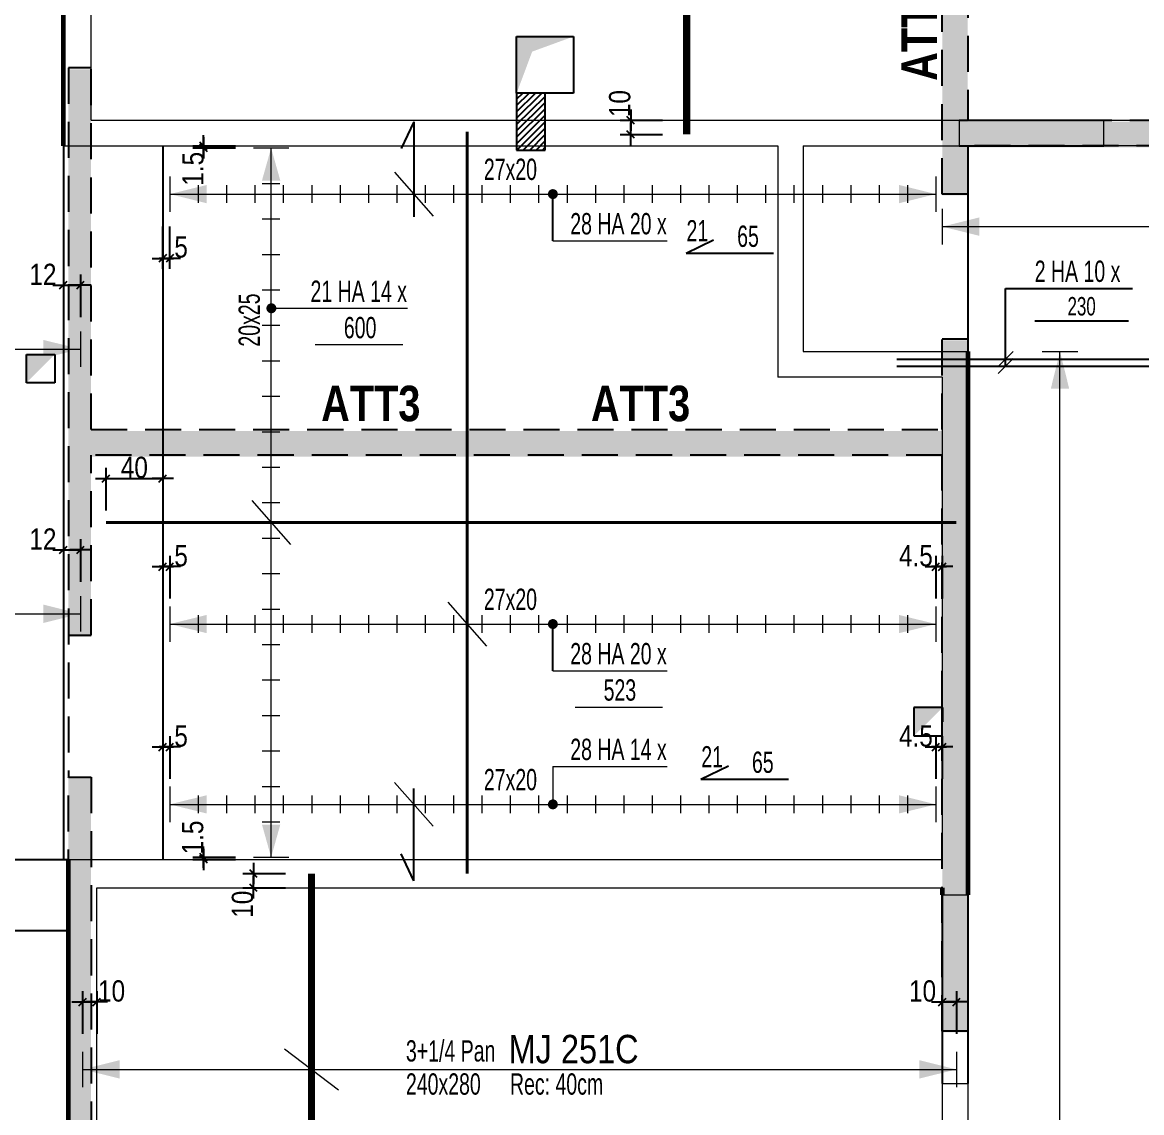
# Model space of a CAD drawing. Header units: millimetres. Extents: x 12045 to 47376, y -21493 to -16931.
# Drawn here: x 16737 to 17526, y -19916 to -19147 of the extents above; entities that cross this region are included whole.
import ezdxf
from ezdxf.enums import TextEntityAlignment as Align

# ---------------------------------------------------------------- set-up
doc = ezdxf.new("R2010")
doc.units = ezdxf.units.MM
doc.linetypes.add('CACHEX2', pattern=[19.05, 12.7, -6.35])
for name, color, linetype in [('01_ARMA_INF', 50, 'Continuous'), ('01_cote_gen', 4, 'Continuous'), ('01_linteaux', 2, 'Continuous'), ('01_murs_sup', 2, 'CACHEX2'), ('01_resv', 32, 'Continuous'), ('01_texte', 230, 'Continuous'), ('AA_COTES', 2, 'Continuous')]:
    doc.layers.add(name, color=color, linetype=linetype)
doc.layers.add('01_murs_coup', color=5, linetype='Continuous', lineweight=60)
doc.styles.add('PATIO', font='ARIALN.TTF')
doc.styles.add('STYLE2', font='ARIALN.TTF')
doc.styles.add('Titre', font='ariblk.ttf')
doc.dimstyles.new('JB50', dxfattribs={"dimscale": 0.1, "dimtxt": 150, "dimasz": 15, "dimexe": 0.1, "dimexo": 0.1, "dimgap": 0.09, "dimtad": 1, "dimdec": 1, "dimdsep": 46, "dimtxsty": 'STYLE2', "dimblk1": 'BOND_G', "dimblk2": 'BOND_D', "dimsah": 1, "dimcen": 1.5, "dimdle": 0.01, "dimse1": 1, "dimse2": 1, "dimclrd": 4, "dimclre": 2, "dimclrt": 6, "dimazin": 2, "dimtfac": 2.333333, "dimtdec": 1, "dimtix": 1, "dimtmove": 2, "dimatfit": 3, "dimldrblk": 'BOND_G', "dimfxl": 1, "dimtolj": 1, "dimtzin": 0, "dimarcsym": 0})

# ---------------------------------------------------------------- blocks, each defined once
blk = doc.blocks.new('BOND_G')
at = {"layer": 'AA_COTES', "color": 0}
for p, q in [((0, -5), (0, 15)), ((5, 0), (-5, 0)), ((1.77, 1.77), (-1.77, -1.77))]:
    blk.add_line(p, q, dxfattribs=at)
blk = doc.blocks.new('BOND_D')
at = {"layer": 'AA_COTES', "color": 0}
for p, q in [((5, 0), (-5, 0)), ((-1.77, -1.77), (1.77, 1.77)), ((0, 5), (0, -15))]:
    blk.add_line(p, q, dxfattribs=at)
blk = doc.blocks.new('*D2559')
at = {"layer": '01_cote_gen', "color": 4, "lineweight": -2, "ltscale": 0.1, "transparency": 16777216}
blk.add_line((16837.13, -19531.06), (16839.13, -19531.06), dxfattribs=at)
at = {"layer": 'Defpoints', "color": 0, "ltscale": 0.1, "transparency": 16777216}
for p in [(16840.63, -19531.06), (16840.63, -19559.06), (16835.63, -19737.45)]:
    blk.add_point(p, dxfattribs=at)
at = {"layer": '01_cote_gen', "color": 4, "lineweight": -2, "ltscale": 0.1, "transparency": 16777216, "xscale": 1.5, "yscale": 1.5, "zscale": 1.5, "rotation": 180}
blk.add_blockref('BOND_G', (16835.63, -19531.06), dxfattribs=at)
at = {"layer": '01_cote_gen', "color": 4, "lineweight": -2, "ltscale": 0.1, "transparency": 16777216, "xscale": 1.5, "yscale": 1.5, "zscale": 1.5}
blk.add_blockref('BOND_D', (16840.63, -19531.06), dxfattribs=at)
at = {"layer": '01_cote_gen', "color": 6, "ltscale": 0.1, "transparency": 16777216, "insert": (16848.58, -19523.42), "char_height": 15, "attachment_point": 5, "style": 'STYLE2'}
blk.add_mtext('\\A1;5', dxfattribs=at)
blk = doc.blocks.new('*D2560')
at = {"layer": '01_cote_gen', "color": 4, "lineweight": -2, "ltscale": 0.1, "transparency": 16777216}
blk.add_line((17382.1, -19531.06), (17383.65, -19531.06), dxfattribs=at)
at = {"layer": 'Defpoints', "color": 0, "ltscale": 0.1, "transparency": 16777216}
for p in [(17385.15, -19531.06), (17385.15, -19559.06), (17380.6, -19571.54)]:
    blk.add_point(p, dxfattribs=at)
at = {"layer": '01_cote_gen', "color": 4, "lineweight": -2, "ltscale": 0.1, "transparency": 16777216, "xscale": 1.5, "yscale": 1.5, "zscale": 1.5, "rotation": 180}
blk.add_blockref('BOND_G', (17380.6, -19531.06), dxfattribs=at)
at = {"layer": '01_cote_gen', "color": 4, "lineweight": -2, "ltscale": 0.1, "transparency": 16777216, "xscale": 1.5, "yscale": 1.5, "zscale": 1.5}
blk.add_blockref('BOND_D', (17385.15, -19531.06), dxfattribs=at)
at = {"layer": '01_cote_gen', "color": 6, "ltscale": 0.1, "transparency": 16777216, "insert": (17366.57, -19523.42), "char_height": 15, "attachment_point": 5, "style": 'STYLE2'}
blk.add_mtext('\\A1;4.5', dxfattribs=at)
blk = doc.blocks.new('*D2562')
at = {"layer": '01_cote_gen', "color": 4, "lineweight": -2, "ltscale": 0.1, "transparency": 16777216}
blk.add_line((16837.13, -19658.15), (16839.13, -19658.15), dxfattribs=at)
at = {"layer": 'Defpoints', "color": 0, "ltscale": 0.1, "transparency": 16777216}
for p in [(16840.63, -19658.15), (16840.63, -19686.16), (16835.63, -19737.45)]:
    blk.add_point(p, dxfattribs=at)
at = {"layer": '01_cote_gen', "color": 4, "lineweight": -2, "ltscale": 0.1, "transparency": 16777216, "xscale": 1.5, "yscale": 1.5, "zscale": 1.5, "rotation": 180}
blk.add_blockref('BOND_G', (16835.63, -19658.15), dxfattribs=at)
at = {"layer": '01_cote_gen', "color": 4, "lineweight": -2, "ltscale": 0.1, "transparency": 16777216, "xscale": 1.5, "yscale": 1.5, "zscale": 1.5}
blk.add_blockref('BOND_D', (16840.63, -19658.15), dxfattribs=at)
at = {"layer": '01_cote_gen', "color": 6, "ltscale": 0.1, "transparency": 16777216, "insert": (16848.58, -19650.52), "char_height": 15, "attachment_point": 5, "style": 'STYLE2'}
blk.add_mtext('\\A1;5', dxfattribs=at)
blk = doc.blocks.new('*D2561')
at = {"layer": '01_cote_gen', "color": 4, "lineweight": -2, "ltscale": 0.1, "transparency": 16777216}
blk.add_line((17382.1, -19658.15), (17383.65, -19658.15), dxfattribs=at)
at = {"layer": 'Defpoints', "color": 0, "ltscale": 0.1, "transparency": 16777216}
for p in [(17385.15, -19658.15), (17385.15, -19686.16), (17380.6, -19698.64)]:
    blk.add_point(p, dxfattribs=at)
at = {"layer": '01_cote_gen', "color": 4, "lineweight": -2, "ltscale": 0.1, "transparency": 16777216, "xscale": 1.5, "yscale": 1.5, "zscale": 1.5, "rotation": 180}
blk.add_blockref('BOND_G', (17380.6, -19658.15), dxfattribs=at)
at = {"layer": '01_cote_gen', "color": 4, "lineweight": -2, "ltscale": 0.1, "transparency": 16777216, "xscale": 1.5, "yscale": 1.5, "zscale": 1.5}
blk.add_blockref('BOND_D', (17385.15, -19658.15), dxfattribs=at)
at = {"layer": '01_cote_gen', "color": 6, "ltscale": 0.1, "transparency": 16777216, "insert": (17366.57, -19650.52), "char_height": 15, "attachment_point": 5, "style": 'STYLE2'}
blk.add_mtext('\\A1;4.5', dxfattribs=at)
blk = doc.blocks.new('*D2563')
at = {"layer": '01_cote_gen', "color": 4, "lineweight": -2, "ltscale": 0.1, "transparency": 16777216}
blk.add_line((16839.13, -19313.76), (16837.13, -19313.76), dxfattribs=at)
at = {"layer": 'Defpoints', "color": 0, "ltscale": 0.1, "transparency": 16777216}
for p in [(16835.63, -19256), (16840.63, -19280.96), (16835.63, -19313.76)]:
    blk.add_point(p, dxfattribs=at)
at = {"layer": '01_cote_gen', "color": 4, "lineweight": -2, "ltscale": 0.1, "transparency": 16777216, "xscale": 1.5, "yscale": 1.5, "zscale": 1.5, "rotation": 180}
blk.add_blockref('BOND_D', (16835.63, -19313.76), dxfattribs=at)
at = {"layer": '01_cote_gen', "color": 4, "lineweight": -2, "ltscale": 0.1, "transparency": 16777216, "xscale": 1.5, "yscale": 1.5, "zscale": 1.5}
blk.add_blockref('BOND_G', (16840.63, -19313.76), dxfattribs=at)
at = {"layer": '01_cote_gen', "color": 6, "ltscale": 0.1, "transparency": 16777216, "insert": (16848.58, -19305.82), "char_height": 15, "attachment_point": 5, "style": 'STYLE2'}
blk.add_mtext('\\A1;5', dxfattribs=at)
blk = doc.blocks.new('*D2564')
at = {"layer": '01_cote_gen', "color": 4, "lineweight": -2, "ltscale": 0.1, "transparency": 16777216}
blk.add_line((16797.13, -19468.9), (16834.13, -19468.9), dxfattribs=at)
at = {"layer": 'Defpoints', "color": 0, "ltscale": 0.1, "transparency": 16777216}
for p in [(16835.63, -19468.9), (16795.63, -19499.97), (16835.63, -19499.97)]:
    blk.add_point(p, dxfattribs=at)
at = {"layer": '01_cote_gen', "color": 4, "lineweight": -2, "ltscale": 0.1, "transparency": 16777216, "xscale": 1.5, "yscale": 1.5, "zscale": 1.5, "rotation": 180}
blk.add_blockref('BOND_G', (16795.63, -19468.9), dxfattribs=at)
at = {"layer": '01_cote_gen', "color": 4, "lineweight": -2, "ltscale": 0.1, "transparency": 16777216, "xscale": 1.5, "yscale": 1.5, "zscale": 1.5}
blk.add_blockref('BOND_D', (16835.63, -19468.9), dxfattribs=at)
at = {"layer": '01_cote_gen', "color": 6, "ltscale": 0.1, "transparency": 16777216, "insert": (16815.63, -19461.23), "char_height": 15, "attachment_point": 5, "style": 'STYLE2'}
blk.add_mtext('\\A1;40', dxfattribs=at)
blk = doc.blocks.new('*D2565')
at = {"layer": '01_cote_gen', "color": 4, "lineweight": -2, "ltscale": 0.1, "transparency": 16777216}
for p, q in [((16864.47, -19232.95), (16864.47, -19231.45)), ((16864.47, -19234.45), (16864.47, -19235.94)), ((16864.47, -19237.44), (16864.47, -19238.94))]:
    blk.add_line(p, q, dxfattribs=at)
at = {"layer": 'Defpoints', "color": 0, "ltscale": 0.1, "transparency": 16777216}
for p in [(16899.57, -19234.45), (16864.47, -19235.94), (16899.57, -19235.94)]:
    blk.add_point(p, dxfattribs=at)
at = {"layer": '01_cote_gen', "color": 4, "lineweight": -2, "ltscale": 0.1, "transparency": 16777216, "xscale": 1.5, "yscale": 1.5, "zscale": 1.5}
for name, p, rotation in [('BOND_G', (16864.47, -19234.45), 270), ('BOND_D', (16864.47, -19235.94), 90)]:
    blk.add_blockref(name, p, dxfattribs=dict(at, rotation=rotation))
at = {"layer": '01_cote_gen', "color": 6, "ltscale": 0.1, "transparency": 16777216, "insert": (16856.97, -19250.66), "char_height": 15, "attachment_point": 5, "rotation": 90, "style": 'STYLE2'}
blk.add_mtext('\\A1;1.5', dxfattribs=at)
blk = doc.blocks.new('*D2566')
at = {"layer": '01_cote_gen', "color": 4, "lineweight": -2, "ltscale": 0.1, "transparency": 16777216}
for p, q in [((16864.47, -19734.44), (16864.47, -19732.94)), ((16864.47, -19735.94), (16864.47, -19737.45)), ((16864.47, -19738.95), (16864.47, -19740.45))]:
    blk.add_line(p, q, dxfattribs=at)
at = {"layer": 'Defpoints', "color": 0, "ltscale": 0.1, "transparency": 16777216}
for p in [(16864.47, -19737.45), (16899.57, -19735.94), (16899.57, -19737.45)]:
    blk.add_point(p, dxfattribs=at)
at = {"layer": '01_cote_gen', "color": 4, "lineweight": -2, "ltscale": 0.1, "transparency": 16777216, "xscale": 1.5, "yscale": 1.5, "zscale": 1.5}
for name, p, rotation in [('BOND_G', (16864.47, -19735.94), 270), ('BOND_D', (16864.47, -19737.45), 90)]:
    blk.add_blockref(name, p, dxfattribs=dict(at, rotation=rotation))
at = {"layer": '01_cote_gen', "color": 6, "ltscale": 0.1, "transparency": 16777216, "insert": (16856.8, -19722), "char_height": 15, "attachment_point": 5, "rotation": 90, "style": 'STYLE2'}
blk.add_mtext('\\A1;1.5', dxfattribs=at)
blk = doc.blocks.new('*D2573')
at = {"layer": '01_cote_gen', "color": 4, "lineweight": -2, "ltscale": 0.1, "transparency": 16777216}
blk.add_line((16780.63, -19837.92), (16787.63, -19837.92), dxfattribs=at)
at = {"layer": 'Defpoints', "color": 0, "ltscale": 0.1, "transparency": 16777216}
for p in [(16789.13, -19837.92), (16779.13, -19872.97), (16789.13, -19872.97)]:
    blk.add_point(p, dxfattribs=at)
at = {"layer": '01_cote_gen', "color": 4, "lineweight": -2, "ltscale": 0.1, "transparency": 16777216, "xscale": 1.5, "yscale": 1.5, "zscale": 1.5, "rotation": 180}
blk.add_blockref('BOND_G', (16779.13, -19837.92), dxfattribs=at)
at = {"layer": '01_cote_gen', "color": 4, "lineweight": -2, "ltscale": 0.1, "transparency": 16777216, "xscale": 1.5, "yscale": 1.5, "zscale": 1.5}
blk.add_blockref('BOND_D', (16789.13, -19837.92), dxfattribs=at)
at = {"layer": '01_cote_gen', "color": 6, "ltscale": 0.1, "transparency": 16777216, "insert": (16799.57, -19830.25), "char_height": 15, "attachment_point": 5, "style": 'STYLE2'}
blk.add_mtext('\\A1;10', dxfattribs=at)
blk = doc.blocks.new('*D2574')
at = {"layer": '01_cote_gen', "color": 4, "lineweight": -2, "ltscale": 0.1, "transparency": 16777216}
blk.add_line((17386.65, -19837.92), (17393.65, -19837.92), dxfattribs=at)
at = {"layer": 'Defpoints', "color": 0, "ltscale": 0.1, "transparency": 16777216}
for p in [(17395.15, -19837.92), (17395.15, -19872.97), (17385.15, -19882.97)]:
    blk.add_point(p, dxfattribs=at)
at = {"layer": '01_cote_gen', "color": 4, "lineweight": -2, "ltscale": 0.1, "transparency": 16777216, "xscale": 1.5, "yscale": 1.5, "zscale": 1.5, "rotation": 180}
blk.add_blockref('BOND_G', (17385.15, -19837.92), dxfattribs=at)
at = {"layer": '01_cote_gen', "color": 4, "lineweight": -2, "ltscale": 0.1, "transparency": 16777216, "xscale": 1.5, "yscale": 1.5, "zscale": 1.5}
blk.add_blockref('BOND_D', (17395.15, -19837.92), dxfattribs=at)
at = {"layer": '01_cote_gen', "color": 6, "ltscale": 0.1, "transparency": 16777216, "insert": (17371.27, -19830.25), "char_height": 15, "attachment_point": 5, "style": 'STYLE2'}
blk.add_mtext('\\A1;10', dxfattribs=at)
blk = doc.blocks.new('*D2575')
at = {"layer": '01_cote_gen', "color": 4, "lineweight": -2, "ltscale": 0.1, "transparency": 16777216}
blk.add_line((16899.58, -19755.95), (16899.58, -19748.95), dxfattribs=at)
at = {"layer": 'Defpoints', "color": 0, "ltscale": 0.1, "transparency": 16777216}
for p in [(16899.58, -19747.45), (16940.54, -19747.45), (16940.54, -19757.45)]:
    blk.add_point(p, dxfattribs=at)
at = {"layer": '01_cote_gen', "color": 4, "lineweight": -2, "ltscale": 0.1, "transparency": 16777216, "xscale": 1.5, "yscale": 1.5, "zscale": 1.5}
for name, p, rotation in [('BOND_D', (16899.58, -19747.45), 90), ('BOND_G', (16899.58, -19757.45), 270)]:
    blk.add_blockref(name, p, dxfattribs=dict(at, rotation=rotation))
at = {"layer": '01_cote_gen', "color": 6, "ltscale": 0.1, "transparency": 16777216, "insert": (16891.91, -19769.04), "char_height": 15, "attachment_point": 5, "rotation": 90, "style": 'STYLE2'}
blk.add_mtext('\\A1;10', dxfattribs=at)
blk = doc.blocks.new('*D2583')
at = {"layer": '01_cote_gen', "color": 4, "lineweight": -2, "ltscale": 0.1, "transparency": 16777216}
blk.add_line((17165.53, -19224.93), (17165.53, -19217.93), dxfattribs=at)
at = {"layer": 'Defpoints', "color": 0, "ltscale": 0.1, "transparency": 16777216}
for p in [(17165.53, -19216.43), (17204.99, -19216.43), (17204.99, -19226.43)]:
    blk.add_point(p, dxfattribs=at)
at = {"layer": '01_cote_gen', "color": 4, "lineweight": -2, "ltscale": 0.1, "transparency": 16777216, "xscale": 1.5, "yscale": 1.5, "zscale": 1.5}
for name, p, rotation in [('BOND_D', (17165.53, -19216.43), 90), ('BOND_G', (17165.53, -19226.43), 270)]:
    blk.add_blockref(name, p, dxfattribs=dict(at, rotation=rotation))
at = {"layer": '01_cote_gen', "color": 6, "ltscale": 0.1, "transparency": 16777216, "insert": (17157.86, -19204.7), "char_height": 15, "attachment_point": 5, "rotation": 90, "style": 'STYLE2'}
blk.add_mtext('\\A1;10', dxfattribs=at)
blk = doc.blocks.new('*D2599')
at = {"layer": '01_cote_gen', "color": 4, "lineweight": -2, "ltscale": 0.1, "transparency": 16777216}
blk.add_line((16767.13, -19332.61), (16776.13, -19332.61), dxfattribs=at)
at = {"layer": 'Defpoints', "color": 0, "ltscale": 0.1, "transparency": 16777216}
for p in [(16777.63, -19332.61), (16777.63, -19365.25), (16765.63, -19374.76)]:
    blk.add_point(p, dxfattribs=at)
at = {"layer": '01_cote_gen', "color": 4, "lineweight": -2, "ltscale": 0.1, "transparency": 16777216, "xscale": 1.5, "yscale": 1.5, "zscale": 1.5, "rotation": 180}
blk.add_blockref('BOND_G', (16765.63, -19332.61), dxfattribs=at)
at = {"layer": '01_cote_gen', "color": 4, "lineweight": -2, "ltscale": 0.1, "transparency": 16777216, "xscale": 1.5, "yscale": 1.5, "zscale": 1.5}
blk.add_blockref('BOND_D', (16777.63, -19332.61), dxfattribs=at)
at = {"layer": '01_cote_gen', "color": 6, "ltscale": 0.1, "transparency": 16777216, "insert": (16751.16, -19325.07), "char_height": 15, "attachment_point": 5, "style": 'STYLE2'}
blk.add_mtext('\\A1;12', dxfattribs=at)
blk = doc.blocks.new('*D2600')
at = {"layer": '01_cote_gen', "color": 4, "lineweight": -2, "ltscale": 0.1, "transparency": 16777216}
blk.add_line((16767.13, -19519.18), (16776.13, -19519.18), dxfattribs=at)
at = {"layer": 'Defpoints', "color": 0, "ltscale": 0.1, "transparency": 16777216}
for p in [(16777.63, -19519.18), (16777.63, -19551.82), (16765.63, -19561.33)]:
    blk.add_point(p, dxfattribs=at)
at = {"layer": '01_cote_gen', "color": 4, "lineweight": -2, "ltscale": 0.1, "transparency": 16777216, "xscale": 1.5, "yscale": 1.5, "zscale": 1.5, "rotation": 180}
blk.add_blockref('BOND_G', (16765.63, -19519.18), dxfattribs=at)
at = {"layer": '01_cote_gen', "color": 4, "lineweight": -2, "ltscale": 0.1, "transparency": 16777216, "xscale": 1.5, "yscale": 1.5, "zscale": 1.5}
blk.add_blockref('BOND_D', (16777.63, -19519.18), dxfattribs=at)
at = {"layer": '01_cote_gen', "color": 6, "ltscale": 0.1, "transparency": 16777216, "insert": (16751.16, -19511.64), "char_height": 15, "attachment_point": 5, "style": 'STYLE2'}
blk.add_mtext('\\A1;12', dxfattribs=at)

msp = doc.modelspace()

# ---------------------------------------------------------------- hatches: boundary and pattern name
at = {"layer": '01_murs_sup'}
h = msp.add_hatch(dxfattribs=at)
h.set_pattern_fill('DASH', color=256, scale=2.5, angle=135)
h.set_pattern_definition([(135, (-686.1325, 3997.231), (-11.2253202, 9e-16), [7.9375, -7.9375])])
h.paths.add_polyline_path([(17882.15, -18608.44), (17682.15, -18608.44), (17682.15, -18624.44), (17882.15, -18624.44)])
h.paths.add_polyline_path([(17797.15, -19398.43), (17812.15, -19398.43), (17812.15, -19380.43), (17714.15, -19380.43), (17714.15, -19398.43), (17777.15, -19398.43), (17777.15, -19561.43), (17552.15, -19561.43), (17552.15, -19398.43), (17612.15, -19398.43), (17612.15, -19380.43), (17532.15, -19380.43), (17532.15, -19801.42), (17758.11, -19801.42), (17758.11, -19966.42), (17533.15, -19966.42), (17533.15, -20150.42), (17551.15, -20150.42), (17551.15, -19986.42), (17778.11, -19986.42), (17778.11, -19758.43), (18137.15, -19758.43), (18137.15, -20031.44), (18153.15, -20031.44), (18153.15, -19380.43), (17914.15, -19380.43), (17914.15, -19398.43), (18137.15, -19398.43), (18137.15, -19738.43), (17797.15, -19738.43)])
h.paths.add_polyline_path([(17777.15, -19581.43), (17777.15, -19671.43), (17552.15, -19671.43), (17552.15, -19581.43)], flags=16)
h.paths.add_polyline_path([(17777.15, -19691.43), (17777.15, -19738.43), (17758.11, -19738.43), (17758.11, -19781.42), (17552.15, -19781.42), (17552.15, -19691.43)], flags=16)
h.paths.add_polyline_path([(17551.15, -20252.42), (17533.15, -20252.42), (17533.15, -20452.45), (17528.15, -20452.45), (17528.15, -20470.45), (17533.15, -20470.45), (17533.15, -20861.43), (17302.15, -20861.43), (17302.15, -20879.43), (17533.15, -20879.43), (17533.15, -21037.44), (17773.15, -21037.44), (17773.15, -21301.44), (17148.15, -21301.44), (17148.15, -21021.44), (17110.15, -21021.44), (17110.15, -21037.44), (17132.15, -21037.44), (17132.15, -21301.44), (17071.15, -21301.44), (17071.15, -21317.44), (17851.15, -21317.44), (17851.15, -21301.44), (17789.15, -21301.44), (17789.15, -21037.44), (17807.15, -21037.44), (17807.15, -21021.44), (17551.15, -21021.44)])
h.paths.add_polyline_path([(18153.15, -20131.44), (18137.15, -20131.44), (18137.15, -20375.44), (18153.15, -20375.44)])
h.paths.add_polyline_path([(18153.15, -20475.44), (18137.15, -20475.44), (18137.15, -20675.44), (18153.15, -20675.44)])
h.paths.add_polyline_path([(18153.15, -20775.44), (18137.15, -20775.44), (18137.15, -21021.44), (18107.15, -21021.44), (18107.15, -21037.44), (18153.15, -21037.44)])
h.paths.add_polyline_path([(17426.15, -20452.45), (17403.15, -20452.45), (17403.15, -19961.44), (17385.15, -19961.44), (17385.18, -20247.45), (16785.18, -20247.45), (16785.15, -20185.44), (16769.15, -20185.44), (16769.15, -20575.47), (16785.15, -20575.47), (16785.18, -20265.45), (17385.18, -20265.45), (17385.15, -20470.45), (17426.15, -20470.45)])
h.paths.add_polyline_path([(16785.15, -19680.44), (16769.15, -19680.44), (16769.15, -19985.44), (16785.15, -19985.44)])
h.paths.add_polyline_path([(17403.15, -19371.45), (17385.15, -19371.45), (17385.15, -19435.44), (16785.15, -19435.44), (16785.15, -19180.44), (16769.15, -19180.44), (16769.15, -19580.44), (16785.15, -19580.44), (16785.15, -19453.44), (17385.15, -19453.44), (17385.15, -19859.44), (17403.15, -19859.44)])
h.paths.add_polyline_path([(16785.15, -18980.44), (16769.15, -18980.44), (16769.15, -19080.44), (16785.15, -19080.44)])
h.paths.add_polyline_path([(16785.15, -18624.44), (16882.15, -18624.44), (16882.15, -18608.44), (16769.15, -18608.44), (16769.15, -18880.44), (16785.15, -18880.44)])
h.paths.add_polyline_path([(17182.15, -18608.44), (17082.15, -18608.44), (17082.15, -18624.44), (17182.15, -18624.44)])
h.paths.add_polyline_path([(16785.15, -20576.44), (16769.15, -20576.44), (16769.15, -20781.44), (16785.15, -20781.44)])
h.paths.add_polyline_path([(16785.13, -20780.47), (16785.13, -20880.47), (16769.15, -20880.47), (16769.15, -21037.44), (16810.15, -21037.44), (16810.15, -21021.44), (16785.15, -21021.44), (16785.15, -20780.47)])
h.paths.add_polyline_path([(17403.15, -18503.64), (17385.15, -18503.64), (17385.15, -18608.44), (17282.15, -18608.44), (17282.15, -18624.44), (17385.15, -18624.44), (17385.15, -19269.45), (17403.15, -19269.45), (17403.15, -19235.45), (17776.15, -19235.45), (17776.15, -19217.42), (17403.15, -19217.45), (17403.15, -18624.44), (17482.15, -18624.44), (17482.15, -18608.44), (17403.15, -18608.44)])
h.paths.add_polyline_path([(18153.15, -18453.64), (18153.15, -18453.64), (18153.15, -18408.42), (18153.15, -18408.42)])
h.paths.add_polyline_path([(18137.15, -18485.5), (18137.15, -18494.57), (18137.15, -18453.64), (18137.15, -18480.65), (18137.15, -18503.64), (18137.15, -18485.5), (18137.15, -18608.44), (17982.15, -18608.44), (17982.15, -18624.44), (18137.15, -18624.44), (18137.15, -19217.44), (17878.15, -19217.44), (17878.15, -19235.44), (18153.15, -19235.43), (18153.15, -18503.64), (18137.15, -18503.64)])
h = msp.add_hatch(dxfattribs=at)
h.set_pattern_fill('DASH', color=256, scale=2.5, angle=135)
h.set_pattern_definition([(135, (-686.1325, 3997.231), (-11.2253202, 9e-16), [7.9375, -7.9375])])
h.paths.add_polyline_path([(17882.15, -18608.44), (17682.15, -18608.44), (17682.15, -18624.44), (17882.15, -18624.44)])
h.paths.add_polyline_path([(17797.15, -19398.43), (17812.15, -19398.43), (17812.15, -19380.43), (17714.15, -19380.43), (17714.15, -19398.43), (17777.15, -19398.43), (17777.15, -19561.43), (17552.15, -19561.43), (17552.15, -19398.43), (17612.15, -19398.43), (17612.15, -19380.43), (17532.15, -19380.43), (17532.15, -19801.42), (17758.11, -19801.42), (17758.11, -19966.42), (17533.15, -19966.42), (17533.15, -20150.42), (17551.15, -20150.42), (17551.15, -19986.42), (17778.11, -19986.42), (17778.11, -19758.43), (18137.15, -19758.43), (18137.15, -20031.44), (18153.15, -20031.44), (18153.15, -19380.43), (17914.15, -19380.43), (17914.15, -19398.43), (18137.15, -19398.43), (18137.15, -19738.43), (17797.15, -19738.43)])
h.paths.add_polyline_path([(17777.15, -19581.43), (17777.15, -19671.43), (17552.15, -19671.43), (17552.15, -19581.43)], flags=16)
h.paths.add_polyline_path([(17777.15, -19691.43), (17777.15, -19738.43), (17758.11, -19738.43), (17758.11, -19781.42), (17552.15, -19781.42), (17552.15, -19691.43)], flags=16)
h.paths.add_polyline_path([(17551.15, -20252.42), (17533.15, -20252.42), (17533.15, -20452.45), (17528.15, -20452.45), (17528.15, -20470.45), (17533.15, -20470.45), (17533.15, -20861.43), (17302.15, -20861.43), (17302.15, -20879.43), (17533.15, -20879.43), (17533.15, -21037.44), (17773.15, -21037.44), (17773.15, -21301.44), (17148.15, -21301.44), (17148.15, -21021.44), (17110.15, -21021.44), (17110.15, -21037.44), (17132.15, -21037.44), (17132.15, -21301.44), (17071.15, -21301.44), (17071.15, -21317.44), (17851.15, -21317.44), (17851.15, -21301.44), (17789.15, -21301.44), (17789.15, -21037.44), (17807.15, -21037.44), (17807.15, -21021.44), (17551.15, -21021.44)])
h.paths.add_polyline_path([(18153.15, -20131.44), (18137.15, -20131.44), (18137.15, -20375.44), (18153.15, -20375.44)])
h.paths.add_polyline_path([(18153.15, -20475.44), (18137.15, -20475.44), (18137.15, -20675.44), (18153.15, -20675.44)])
h.paths.add_polyline_path([(18153.15, -20775.44), (18137.15, -20775.44), (18137.15, -21021.44), (18107.15, -21021.44), (18107.15, -21037.44), (18153.15, -21037.44)])
h.paths.add_polyline_path([(17426.15, -20452.45), (17403.15, -20452.45), (17403.15, -19961.44), (17385.15, -19961.44), (17385.18, -20247.45), (16785.18, -20247.45), (16785.15, -20185.44), (16769.15, -20185.44), (16769.15, -20575.47), (16785.15, -20575.47), (16785.18, -20265.45), (17385.18, -20265.45), (17385.15, -20470.45), (17426.15, -20470.45)])
h.paths.add_polyline_path([(16785.15, -19680.44), (16769.15, -19680.44), (16769.15, -19985.44), (16785.15, -19985.44)])
h.paths.add_polyline_path([(17403.15, -19371.45), (17385.15, -19371.45), (17385.15, -19435.44), (16785.15, -19435.44), (16785.15, -19180.44), (16769.15, -19180.44), (16769.15, -19580.44), (16785.15, -19580.44), (16785.15, -19453.44), (17385.15, -19453.44), (17385.15, -19859.44), (17403.15, -19859.44)])
h.paths.add_polyline_path([(16785.15, -18980.44), (16769.15, -18980.44), (16769.15, -19080.44), (16785.15, -19080.44)])
h.paths.add_polyline_path([(16785.15, -18624.44), (16882.15, -18624.44), (16882.15, -18608.44), (16769.15, -18608.44), (16769.15, -18880.44), (16785.15, -18880.44)])
h.paths.add_polyline_path([(17182.15, -18608.44), (17082.15, -18608.44), (17082.15, -18624.44), (17182.15, -18624.44)])
h.paths.add_polyline_path([(16785.15, -20576.44), (16769.15, -20576.44), (16769.15, -20781.44), (16785.15, -20781.44)])
h.paths.add_polyline_path([(16785.13, -20780.47), (16785.13, -20880.47), (16769.15, -20880.47), (16769.15, -21037.44), (16810.15, -21037.44), (16810.15, -21021.44), (16785.15, -21021.44), (16785.15, -20780.47)])
h.paths.add_polyline_path([(17403.15, -18503.64), (17385.15, -18503.64), (17385.15, -18608.44), (17282.15, -18608.44), (17282.15, -18624.44), (17385.15, -18624.44), (17385.15, -19269.45), (17403.15, -19269.45), (17403.15, -19235.45), (17776.15, -19235.45), (17776.15, -19217.42), (17403.15, -19217.45), (17403.15, -18624.44), (17482.15, -18624.44), (17482.15, -18608.44), (17403.15, -18608.44)])

# ---------------------------------------------------------------- linework, layer by layer
at = {"layer": '01_ARMA_INF', "linetype": 'Continuous', "lineweight": 0, "const_width": 5, "flags": 128}
for points in [[(17204.83, -18613.45), (17204.99, -19226.43)], [(16940.54, -19747.45), (16940.61, -20023.45)]]:
    msp.add_lwpolyline(points, dxfattribs=at)
at = {"layer": '01_cote_gen'}
for p, q in [((17012.65, -19217.46), (17003.65, -19236.44)), ((17012.65, -19217.46), (17012.65, -19284.46)), ((17012.65, -19752.45), (17012.65, -19687.45)), ((17012.65, -19752.45), (17003.65, -19733.47))]:
    msp.add_line(p, q, dxfattribs=at)
at = {"layer": '01_cote_gen', "ltscale": 0.1}
for p, q in [((17353.15, -19384.73), (17582.15, -19384.73)), ((17353.15, -19389.73), (17582.15, -19389.73))]:
    msp.add_line(p, q, dxfattribs=at)
at = {"layer": '01_linteaux'}
for p, q in [((17397.15, -19216.42), (17499.15, -19216.41)), ((16765.63, -19234.46), (16765.63, -19737.5)), ((16835.63, -19234.46), (16835.63, -19737.45)), ((17397.15, -19234.42), (17499.15, -19234.41)), ((17403.15, -19234.48), (17403.15, -19379.45)), ((16509.63, -19737.46), (16769.13, -19737.5)), ((17385.15, -19762.45), (17385.15, -19895.45)), ((17403.15, -19762.45), (17403.15, -19895.45)), ((16509.62, -19787.46), (16769.12, -19787.5))]:
    msp.add_line(p, q, dxfattribs=at)
at = {"layer": '01_murs_coup', "linetype": 'Continuous', "lineweight": 18}
for p, q in [((16785.15, -19216.46), (16785.15, -18623.45)), ((16785.15, -19216.46), (17397.15, -19216.42)), ((17397.15, -19216.42), (17397.15, -19234.42)), ((17499.15, -19216.41), (18137.15, -19216.37)), ((17499.15, -19234.41), (17499.15, -19216.41)), ((16765.63, -19234.46), (17269.15, -19234.43)), ((17269.15, -19234.43), (17269.15, -19397.45)), ((17287.15, -19234.43), (17397.15, -19234.42)), ((17287.15, -19234.43), (17287.15, -19379.45)), ((18153.15, -19234.37), (17499.15, -19234.41)), ((17287.15, -19379.45), (17403.15, -19379.45)), ((17385.15, -19397.45), (17269.15, -19397.45)), ((17385.15, -19397.45), (17385.15, -19737.45)), ((16768.65, -19737.45), (17385.15, -19737.45)), ((16789.13, -20013.45), (16789.13, -19757.45)), ((16789.13, -19757.45), (17385.15, -19757.45)), ((17385.15, -19762.45), (17403.15, -19762.45)), ((17385.15, -19895.45), (17403.15, -19895.45)), ((17385.15, -19895.45), (17385.15, -20013.45)), ((17403.15, -19895.45), (17403.15, -20499.44))]:
    msp.add_line(p, q, dxfattribs=at)
at = {"layer": '01_murs_coup'}
for p, q in [((16765.63, -19234.46), (16765.63, -18632.45)), ((17403.15, -19379.45), (17403.15, -19762.45)), ((16769.13, -20240.45), (16769.13, -19737.45)), ((17385.15, -19757.45), (17385.15, -19762.45))]:
    msp.add_line(p, q, dxfattribs=at)
at = {"layer": '01_murs_sup', "ltscale": 2}
for p, q in [((17385.15, -19268.48), (17385.15, -18623.47)), ((17385.15, -19268.48), (17385.15, -18623.47)), ((17403.15, -18623.47), (17403.15, -19216.47)), ((17403.15, -18623.47), (17403.15, -19216.47)), ((16769.15, -19179.47), (16769.15, -19679.47)), ((16785.15, -19179.47), (16769.15, -19179.47)), ((16769.15, -19179.47), (16769.15, -19679.47)), ((16785.15, -19179.47), (16769.15, -19179.47)), ((16785.15, -19434.47), (16785.15, -19179.47)), ((16785.15, -19434.47), (16785.15, -19179.47)), ((17403.15, -19216.47), (17776.15, -19216.45)), ((17403.15, -19216.47), (17776.15, -19216.45)), ((17403.15, -19234.48), (17403.15, -19268.48)), ((17776.15, -19234.48), (17403.15, -19234.48)), ((17403.15, -19234.48), (17403.15, -19268.48)), ((17776.15, -19234.48), (17403.15, -19234.48)), ((17403.15, -19268.48), (17385.15, -19268.48)), ((17403.15, -19268.48), (17385.15, -19268.48)), ((17385.15, -19434.47), (17385.15, -19370.48)), ((17385.15, -19370.48), (17403.15, -19370.48)), ((17385.15, -19434.47), (17385.15, -19370.48)), ((17385.15, -19370.48), (17403.15, -19370.48)), ((17403.15, -19370.48), (17403.15, -19858.46)), ((17403.15, -19370.48), (17403.15, -19858.46)), ((16785.15, -19434.47), (17385.15, -19434.47)), ((16785.15, -19434.47), (17385.15, -19434.47)), ((16785.15, -19579.47), (16785.15, -19452.47)), ((17385.15, -19452.47), (16785.15, -19452.47)), ((16785.15, -19579.47), (16785.15, -19452.47)), ((17385.15, -19452.47), (16785.15, -19452.47)), ((17385.15, -19858.46), (17385.15, -19452.47)), ((17385.15, -19858.46), (17385.15, -19452.47)), ((16769.15, -19579.47), (16785.15, -19579.47)), ((16769.15, -19579.47), (16785.15, -19579.47)), ((16769.15, -19679.47), (16785.15, -19679.47)), ((16769.15, -19984.47), (16769.15, -19679.47)), ((16769.15, -19679.47), (16785.15, -19679.47)), ((16769.15, -19984.47), (16769.15, -19679.47)), ((16785.15, -19679.47), (16785.15, -19984.47)), ((16785.15, -19679.47), (16785.15, -19984.47)), ((17403.15, -19858.46), (17385.15, -19858.46)), ((17403.15, -19858.46), (17385.15, -19858.46))]:
    msp.add_line(p, q, dxfattribs=at)
at = {"layer": '01_resv'}
for p, q in [((17085.11, -19157.44), (17125.12, -19157.44)), ((17085.11, -19197.41), (17085.11, -19157.44)), ((17125.12, -19157.44), (17125.12, -19197.41)), ((17125.12, -19197.41), (17085.11, -19197.41)), ((17085.11, -19197.41), (17085.11, -19237.41)), ((17105.11, -19197.41), (17085.11, -19197.41)), ((17105.11, -19237.41), (17105.11, -19197.41)), ((17085.11, -19237.41), (17105.11, -19237.41)), ((16739.6, -19401.44), (16739.6, -19381.44)), ((16739.6, -19381.44), (16759.6, -19381.44)), ((16739.6, -19401.44), (16739.6, -19381.44)), ((16759.6, -19381.44), (16759.6, -19401.44)), ((16749.6, -19401.44), (16739.6, -19401.44)), ((16759.6, -19401.44), (16739.6, -19401.44)), ((16759.6, -19401.44), (16749.6, -19401.44)), ((17385.46, -19630.4), (17365.16, -19630.4)), ((17365.16, -19630.4), (17365.16, -19650.4)), ((17385.15, -19630.4), (17365.16, -19630.4)), ((17385.15, -19650.4), (17385.15, -19630.4)), ((17385.46, -19640.4), (17385.46, -19630.4)), ((17365.16, -19650.4), (17385.15, -19650.4))]:
    msp.add_line(p, q, dxfattribs=at)
at = {"layer": '01_resv', "linetype": 'Continuous'}
for p, q in [((17085.11, -19201.51), (17089.42, -19197.41)), ((17085.11, -19206), (17093.91, -19197.41)), ((17085.11, -19210.49), (17098.4, -19197.41)), ((17085.11, -19214.98), (17102.89, -19197.41)), ((17085.11, -19219.47), (17105.11, -19199.67)), ((17085.11, -19223.96), (17105.11, -19203.96)), ((17085.11, -19228.45), (17105.11, -19208.45)), ((17085.11, -19232.94), (17105.11, -19212.94)), ((17085.34, -19237.41), (17105.11, -19217.43)), ((17089.83, -19237.41), (17105.11, -19221.92)), ((17094.32, -19237.41), (17105.11, -19226.41)), ((17098.81, -19237.41), (17105.11, -19230.9)), ((17103.3, -19237.41), (17105.11, -19235.39))]:
    msp.add_line(p, q, dxfattribs=at)
at = {"layer": '01_resv'}
for points in [[(17085.11, -19197.41), (17085.11, -19157.44), (17096.07, -19168.05)], [(17085.11, -19157.44), (17125.12, -19157.44), (17096.07, -19168.05)], [(16739.6, -19401.44), (16739.6, -19381.44), (16759.6, -19381.44)], [(17365.16, -19650.4), (17365.16, -19630.4), (17385.46, -19630.4)]]:
    msp.add_solid(points, dxfattribs=at)
at = {"layer": '01_texte', "linetype": 'Continuous', "lineweight": 0}
for p, q in [((16899.57, -19235.94), (16924.53, -19235.94)), ((16912.05, -19735.94), (16912.05, -19235.94)), ((16840.63, -19256), (16840.63, -19280.96)), ((16999.1, -19253), (17026.19, -19283.96)), ((17380.6, -19256), (17380.6, -19280.96)), ((16860.63, -19262.24), (16860.63, -19274.72)), ((16880.63, -19262.24), (16880.63, -19274.72)), ((16900.63, -19262.24), (16900.63, -19274.72)), ((16905.81, -19260.94), (16918.29, -19260.94)), ((16920.63, -19262.24), (16920.63, -19274.72)), ((16940.63, -19262.24), (16940.63, -19274.72)), ((16960.63, -19262.24), (16960.63, -19274.72)), ((16980.63, -19262.24), (16980.63, -19274.72)), ((17000.63, -19262.24), (17000.63, -19274.72)), ((17020.63, -19262.24), (17020.63, -19274.72)), ((17040.63, -19262.24), (17040.63, -19274.72)), ((17060.63, -19262.24), (17060.63, -19274.72)), ((17080.63, -19262.24), (17080.63, -19274.72)), ((17100.63, -19262.24), (17100.63, -19274.72)), ((17120.63, -19262.24), (17120.63, -19274.72)), ((17140.63, -19262.24), (17140.63, -19274.72)), ((17160.63, -19262.24), (17160.63, -19274.72)), ((17180.63, -19262.24), (17180.63, -19274.72)), ((17200.63, -19262.24), (17200.63, -19274.72)), ((17220.63, -19262.24), (17220.63, -19274.72)), ((17240.63, -19262.24), (17240.63, -19274.72)), ((17260.63, -19262.24), (17260.63, -19274.72)), ((17280.63, -19262.24), (17280.63, -19274.72)), ((17300.63, -19262.24), (17300.63, -19274.72)), ((17320.63, -19262.24), (17320.63, -19274.72)), ((17340.63, -19262.24), (17340.63, -19274.72)), ((17360.63, -19262.24), (17360.63, -19274.72)), ((16840.63, -19268.48), (17380.6, -19268.48)), ((17385.15, -19278.93), (17385.15, -19303.89)), ((16905.81, -19285.94), (16918.29, -19285.94)), ((17385.15, -19291.41), (18150.15, -19291.41)), ((17110.67, -19301.34), (17191.34, -19301.34)), ((16905.81, -19310.94), (16918.29, -19310.94)), ((16905.81, -19335.94), (16918.29, -19335.94)), ((16912.05, -19348.96), (17008.22, -19348.96)), ((16905.81, -19360.94), (16918.29, -19360.94)), ((16777.63, -19365.25), (16777.63, -19390.21)), ((16943.19, -19374.58), (17004.89, -19374.58)), ((15965.63, -19377.73), (16777.63, -19377.73)), ((17424.5, -19390.03), (17435.11, -19379.42)), ((17424.5, -19395.03), (17435.11, -19384.42)), ((17455.67, -19379.45), (17480.63, -19379.45)), ((17468.15, -21186.45), (17468.15, -19379.45)), ((16905.81, -19385.94), (16918.29, -19385.94)), ((16905.81, -19410.94), (16918.29, -19410.94)), ((16905.81, -19435.94), (16918.29, -19435.94)), ((16905.81, -19460.94), (16918.29, -19460.94)), ((16898.5, -19484.49), (16925.59, -19515.45)), ((16905.81, -19485.94), (16918.29, -19485.94)), ((16905.81, -19510.94), (16918.29, -19510.94)), ((16905.81, -19535.94), (16918.29, -19535.94)), ((16777.63, -19551.82), (16777.63, -19576.78)), ((17036.68, -19556.06), (17063.77, -19587.02)), ((15965.63, -19564.3), (16777.63, -19564.3)), ((16840.63, -19559.06), (16840.63, -19584.02)), ((16860.63, -19565.3), (16860.63, -19577.78)), ((16880.63, -19565.3), (16880.63, -19577.78)), ((16900.63, -19565.3), (16900.63, -19577.78)), ((16905.81, -19560.94), (16918.29, -19560.94)), ((16920.63, -19565.3), (16920.63, -19577.78)), ((16940.63, -19565.3), (16940.63, -19577.78)), ((16960.63, -19565.3), (16960.63, -19577.78)), ((16980.63, -19565.3), (16980.63, -19577.78)), ((17000.63, -19565.3), (17000.63, -19577.78)), ((17020.63, -19565.3), (17020.63, -19577.78)), ((17040.63, -19565.3), (17040.63, -19577.78)), ((17060.63, -19565.3), (17060.63, -19577.78)), ((17080.63, -19565.3), (17080.63, -19577.78)), ((17100.63, -19565.3), (17100.63, -19577.78)), ((17120.63, -19565.3), (17120.63, -19577.78)), ((17140.63, -19565.3), (17140.63, -19577.78)), ((17160.63, -19565.3), (17160.63, -19577.78)), ((17180.63, -19565.3), (17180.63, -19577.78)), ((17200.63, -19565.3), (17200.63, -19577.78)), ((17220.63, -19565.3), (17220.63, -19577.78)), ((17240.63, -19565.3), (17240.63, -19577.78)), ((17260.63, -19565.3), (17260.63, -19577.78)), ((17280.63, -19565.3), (17280.63, -19577.78)), ((17300.63, -19565.3), (17300.63, -19577.78)), ((17320.63, -19565.3), (17320.63, -19577.78)), ((17340.63, -19565.3), (17340.63, -19577.78)), ((17360.63, -19565.3), (17360.63, -19577.78)), ((17380.6, -19559.06), (17380.6, -19584.02)), ((16840.63, -19571.54), (17380.6, -19571.54)), ((16905.81, -19585.94), (16918.29, -19585.94)), ((17110.67, -19604.4), (17191.34, -19604.4)), ((16905.81, -19610.94), (16918.29, -19610.94)), ((17126.31, -19630.02), (17188, -19630.02)), ((16905.81, -19635.94), (16918.29, -19635.94)), ((16905.81, -19660.94), (16918.29, -19660.94)), ((17110.67, -19671.86), (17191.34, -19671.86)), ((17110.67, -19671.86), (17110.67, -19698.64)), ((16999.1, -19683.16), (17026.19, -19714.12)), ((16840.63, -19686.16), (16840.63, -19711.12)), ((16860.63, -19692.4), (16860.63, -19704.88)), ((16880.63, -19692.4), (16880.63, -19704.88)), ((16900.63, -19692.4), (16900.63, -19704.88)), ((16905.81, -19685.94), (16918.29, -19685.94)), ((16920.63, -19692.4), (16920.63, -19704.88)), ((16940.63, -19692.4), (16940.63, -19704.88)), ((16960.63, -19692.4), (16960.63, -19704.88)), ((16980.63, -19692.4), (16980.63, -19704.88)), ((17000.63, -19692.4), (17000.63, -19704.88)), ((17020.63, -19692.4), (17020.63, -19704.88)), ((17040.63, -19692.4), (17040.63, -19704.88)), ((17060.63, -19692.4), (17060.63, -19704.88)), ((17080.63, -19692.4), (17080.63, -19704.88)), ((17100.63, -19692.4), (17100.63, -19704.88)), ((17120.63, -19692.4), (17120.63, -19704.88)), ((17140.63, -19692.4), (17140.63, -19704.88)), ((17160.63, -19692.4), (17160.63, -19704.88)), ((17180.63, -19692.4), (17180.63, -19704.88)), ((17200.63, -19692.4), (17200.63, -19704.88)), ((17220.63, -19692.4), (17220.63, -19704.88)), ((17240.63, -19692.4), (17240.63, -19704.88)), ((17260.63, -19692.4), (17260.63, -19704.88)), ((17280.63, -19692.4), (17280.63, -19704.88)), ((17300.63, -19692.4), (17300.63, -19704.88)), ((17320.63, -19692.4), (17320.63, -19704.88)), ((17340.63, -19692.4), (17340.63, -19704.88)), ((17360.63, -19692.4), (17360.63, -19704.88)), ((17380.6, -19686.16), (17380.6, -19711.12)), ((16840.63, -19698.64), (17380.6, -19698.64)), ((16905.81, -19710.94), (16918.29, -19710.94)), ((16899.57, -19735.94), (16924.53, -19735.94)), ((16905.81, -19735.94), (16918.29, -19735.94)), ((16779.13, -19872.97), (16779.13, -19897.93)), ((16921.54, -19870.94), (16959.61, -19899.95)), ((17395.15, -19872.97), (17395.15, -19897.93)), ((16779.13, -19885.45), (17395.15, -19885.45))]:
    msp.add_line(p, q, dxfattribs=at)
at = {"layer": '01_texte', "ltscale": 5}
for p, q in [((17110.67, -19301.34), (17110.67, -19268.48)), ((17204.59, -19310.18), (17223.99, -19300.78)), ((17204.59, -19310.18), (17266.29, -19310.18)), ((17429.81, -19389.73), (17429.81, -19335.08)), ((17429.81, -19335.08), (17519.22, -19335.08)), ((17110.67, -19604.4), (17110.67, -19571.54)), ((17215.02, -19680.93), (17234.41, -19671.53)), ((17215.02, -19680.93), (17276.71, -19680.93))]:
    msp.add_line(p, q, dxfattribs=at)
at = {"layer": '01_texte'}
msp.add_line((17516.44, -19357.94), (17450.36, -19357.94), dxfattribs=at)
at = {"layer": '01_texte', "const_width": 2}
for points in [[(17050.23, -19747.45), (17050.23, -19224.44)], [(17395.15, -19499.97), (16795.63, -19499.97)]]:
    msp.add_lwpolyline(points, dxfattribs=at)
at = {"layer": '01_texte', "ltscale": 5, "const_width": 3.5}
for points in [[(17108.92, -19268.48, 1), (17112.42, -19268.48, 1)], [(16910.47, -19348.96, 1), (16913.97, -19348.96, 1)], [(17108.92, -19571.54, 1), (17112.42, -19571.54, 1)], [(17108.92, -19698.64, 1), (17112.42, -19698.64, 1)]]:
    msp.add_lwpolyline(points, format="xyb", close=True, dxfattribs=at)
at = {"layer": '01_texte', "linetype": 'Continuous', "lineweight": 0}
for points in [[(16912.05, -19235.94), (16905.59, -19258.94), (16912.05, -19258.94)], [(16912.05, -19235.94), (16918.51, -19258.94), (16912.05, -19258.94)], [(16840.63, -19268.48), (16866.72, -19262.02), (16866.72, -19268.48)], [(17380.6, -19268.48), (17354.61, -19262.02), (17354.61, -19268.48)], [(16840.63, -19268.48), (16866.72, -19274.94), (16866.72, -19268.48)], [(17380.6, -19268.48), (17354.61, -19274.94), (17354.61, -19268.48)], [(17385.15, -19291.41), (17411.24, -19284.95), (17411.24, -19291.41)], [(17385.15, -19291.41), (17411.24, -19297.87), (17411.24, -19291.41)], [(16777.63, -19377.73), (16751.53, -19371.27), (16751.53, -19377.73)], [(16777.63, -19377.73), (16751.53, -19384.19), (16751.53, -19377.73)], [(17468.15, -19379.45), (17461.69, -19405.54), (17468.15, -19405.54)], [(17468.15, -19379.45), (17474.61, -19405.54), (17468.15, -19405.54)], [(16777.63, -19564.3), (16751.53, -19557.84), (16751.53, -19564.3)], [(16777.63, -19564.3), (16751.53, -19570.76), (16751.53, -19564.3)], [(16840.63, -19571.54), (16866.72, -19565.08), (16866.72, -19571.54)], [(17380.6, -19571.54), (17354.61, -19565.08), (17354.61, -19571.54)], [(16840.63, -19571.54), (16866.72, -19578), (16866.72, -19571.54)], [(17380.6, -19571.54), (17354.61, -19578), (17354.61, -19571.54)], [(16840.63, -19698.64), (16866.72, -19692.18), (16866.72, -19698.64)], [(17380.6, -19698.64), (17354.61, -19692.18), (17354.61, -19698.64)], [(16840.63, -19698.64), (16866.72, -19705.1), (16866.72, -19698.64)], [(17380.6, -19698.64), (17354.61, -19705.1), (17354.61, -19698.64)], [(16912.05, -19735.94), (16905.59, -19712.85), (16912.05, -19712.85)], [(16912.05, -19735.94), (16918.51, -19712.85), (16912.05, -19712.85)], [(16779.13, -19885.45), (16805.22, -19878.99), (16805.22, -19885.45)], [(17395.15, -19885.45), (17369.05, -19878.99), (17369.05, -19885.45)], [(16779.13, -19885.45), (16805.22, -19891.91), (16805.22, -19885.45)], [(17395.15, -19885.45), (17369.05, -19891.91), (17369.05, -19885.45)]]:
    msp.add_solid(points, dxfattribs=at)

# ---------------------------------------------------------------- texts
at = {"layer": '01_texte', "style": 'Titre', "width": 0.7}
for s, rotation, p in [('ATT1', 90, (17388.88, -19153.63)), ('ATT3', 0, (16982.28, -19436.03)), ('ATT3', 0, (17172.48, -19436.03))]:
    msp.add_text(s, height=25, rotation=rotation, dxfattribs=at).set_placement(p, align=Align.BOTTOM_CENTER)
at = {"layer": '01_texte', "ltscale": 5, "style": 'PATIO', "width": 0.8}
for s, p in [('27x20', (17062.02, -19258.51)), ('2 HA 10 x', (17450.35, -19330.37)), ('27x20', (17062.02, -19561.57)), ('27x20', (17062.02, -19688.67)), ('3+1/4 Pan', (17007.08, -19879.91)), ('240x280', (17007.08, -19903.25)), ('Rec: 40cm', (17080.41, -19903.25))]:
    msp.add_text(s, height=15, dxfattribs=at).set_placement(p)
for s, height, p in [('28 HA 20 x ', 15, (17158.83, -19301.34)), ('21', 15, (17212.51, -19306.34)), ('65', 15, (17248.22, -19310.18)), ('21 HA 14 x ', 15, (16975.72, -19348.96)), ('230', 13, (17483.4, -19357.94)), ('600', 15, (16974.79, -19374.58)), ('28 HA 20 x ', 15, (17158.83, -19604.4)), ('523', 15, (17157.9, -19630.02)), ('28 HA 14 x ', 15, (17158.83, -19671.86)), ('21', 15, (17222.94, -19677.09)), ('65', 15, (17258.65, -19680.93))]:
    msp.add_text(s, height=height, dxfattribs=at).set_placement(p, align=Align.BOTTOM_CENTER)
msp.add_text('20x25', height=15, rotation=90, dxfattribs=at).set_placement((16904.1, -19375.99))
at = {"layer": '01_texte', "ltscale": 5, "style": 'PATIO'}
msp.add_text('MJ 251C', height=20, dxfattribs=at).set_placement((17079.41, -19881.12))

# ---------------------------------------------------------------- dimensions: what is measured, and where the dimension line sits
at = {"layer": '01_cote_gen', "ltscale": 0.1}
for base, p1, p2, picture, middle in [((17165.53, -19216.43), (17204.99, -19226.43), (17204.99, -19216.43), '*D2583', (17157.86, -19204.7)), ((16864.47, -19235.94), (16899.57, -19234.45), (16899.57, -19235.94), '*D2565', (16856.97, -19250.66)), ((16864.47, -19737.45), (16899.57, -19735.94), (16899.57, -19737.45), '*D2566', (16856.8, -19722)), ((16899.58, -19747.45), (16940.54, -19757.45), (16940.54, -19747.45), '*D2575', (16891.91, -19769.04))]:
    dim = msp.add_linear_dim(base=base, p1=p1, p2=p2, angle=90, dimstyle='JB50', dxfattribs=at)
    dim.commit()
    dim.dimension.update_dxf_attribs({"geometry": picture, "text_midpoint": middle, "dimtype": 160})
for base, p1, p2, picture, middle in [((16835.63, -19313.76), (16840.63, -19280.96), (16835.63, -19256), '*D2563', (16848.58, -19305.82)), ((16777.63, -19332.61), (16765.63, -19374.76), (16777.63, -19365.25), '*D2599', (16751.16, -19325.07)), ((16777.63, -19519.18), (16765.63, -19561.33), (16777.63, -19551.82), '*D2600', (16751.16, -19511.64)), ((16840.63, -19531.06), (16835.63, -19737.45), (16840.63, -19559.06), '*D2559', (16848.58, -19523.42)), ((17385.1459, -19531.0557), (17380.6045, -19571.5384), (17385.1459, -19559.0583), '*D2560', (17366.5747, -19523.4188)), ((16840.63, -19658.15), (16835.63, -19737.45), (16840.63, -19686.16), '*D2562', (16848.58, -19650.52)), ((17385.1459, -19658.1544), (17380.6045, -19698.6372), (17385.1459, -19686.1571), '*D2561', (17366.5747, -19650.5176)), ((16789.13, -19837.92), (16779.13, -19872.97), (16789.13, -19872.97), '*D2573', (16799.57, -19830.25)), ((17395.15, -19837.92), (17385.15, -19882.97), (17395.15, -19872.97), '*D2574', (17371.27, -19830.25))]:
    dim = msp.add_linear_dim(base=base, p1=p1, p2=p2, dimstyle='JB50', dxfattribs=at)
    dim.commit()
    dim.dimension.update_dxf_attribs({"geometry": picture, "text_midpoint": middle, "dimtype": 160})
dim = msp.add_linear_dim(base=(16835.63, -19468.9), p1=(16795.63, -19499.97), p2=(16835.63, -19499.97), dimstyle='JB50', dxfattribs=at)
dim.commit()
dim.dimension.update_dxf_attribs({"geometry": '*D2564', "text_midpoint": (16815.63, -19461.23)})

doc.saveas('drawing.dxf')
